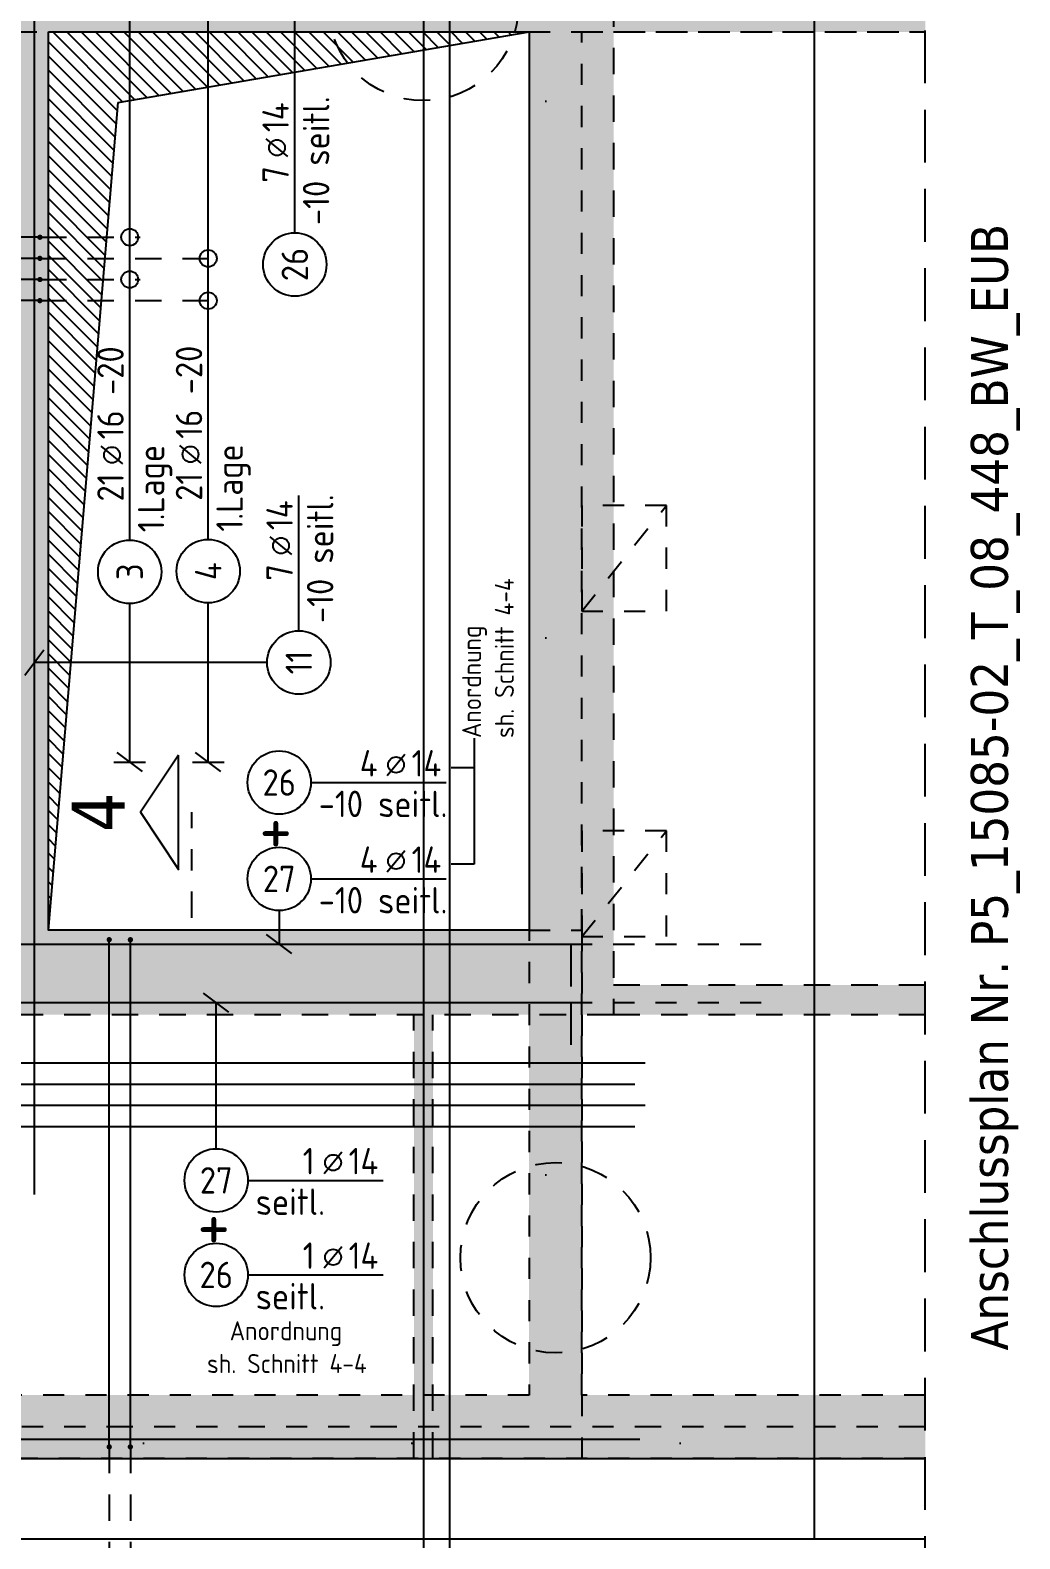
# Model space of a CAD drawing. Extents: x -101 to 101, y -52 to 90.
# Drawn here: x 16.24 to 20.93, y 16.69 to 23.83 of the extents above; entities that cross this region are included whole.
import ezdxf
from ezdxf.enums import TextEntityAlignment as Align

# ---------------------------------------------------------------- set-up
doc = ezdxf.new("R2010")
doc.units = 0
doc.header["$LTSCALE"] = 0.5
for name, pattern in [('AUSGEZOGEN', [1000.01, 1000, 0.01]), ('DASHED', [0.75, 0.5, -0.25]), ('DIVIDE2', [0.625, 0.25, -0.125, 0, -0.125, 0, -0.125]), ('HIDDEN', [0.375, 0.25, -0.125]), ('HIDDEN2', [0.187, 0.125, -0.062]), ('PUNKT', [0.175, 0.05, -0.125]), ('STRICHPUNKT2', [0.55, 0.25, -0.125, 0.05, -0.125]), ('VERDECKT', [0.375, 0.25, -0.125])]:
    doc.linetypes.add(name, pattern=pattern)
for name, color, linetype in [('2.UG', 7, 'Continuous'), ('ACHSEN', 7, 'Continuous'), ('AFB', 7, 'Continuous'), ('AFU', 7, 'Continuous'), ('BETON', 7, 'Continuous'), ('DRUEBER', 7, 'Continuous'), ('grau_dunkel', 7, 'Continuous'), ('grau_hell', 7, 'Continuous'), ('Gründungspfähle', 7, 'Continuous'), ('HILFE', 7, 'Continuous'), ('OBJEKT', 7, 'Continuous'), ('RND', 7, 'Continuous'), ('SCHNITTE', 7, 'Continuous'), ('SCHRAFF', 7, 'Continuous'), ('TEXT', 7, 'Continuous'), ('VERDECKT', 7, 'Continuous'), ('Versprung oberseitig', 7, 'Continuous')]:
    doc.layers.add(name, color=color, linetype=linetype)
doc.layers.add('NOPLOT', color=7, linetype='Continuous', plot=False)
doc.styles.add('helv', font='tahoma.ttf')
doc.styles.add('txt', font='isocp.shx')
doc.linetypes.add('AFU_50L', pattern='A,0.75,["/",Standard,S=0.2,R=0,X=-0.01,Y=-0.1],0.07,["/",Standard,S=0.2,R=0,X=-0.01,Y=-0.1],0.75', length=1.57)

# ---------------------------------------------------------------- blocks, each defined once
blk = doc.blocks.new('lei_gre')
at = {"layer": 'RND', "color": 7, "linetype": 'Continuous'}
for p, q in [((0, 0.15), (0, -0.15)), ((-0.09, -0.12), (0.09, 0.12))]:
    blk.add_line(p, q, dxfattribs=at)
blk = doc.blocks.new('RND_LEI')
at = {"layer": 'RND', "color": 7, "linetype": 'Continuous'}
blk.add_line((1.022, 0.066), (1.19, 0.27), dxfattribs=at)
for centre, radius in [((0, 0), 0.3), ((1.106, 0.168), 0.075)]:
    blk.add_circle(centre, radius, dxfattribs=at)
at = {"layer": 'RND', "color": 7, "linetype": 'Continuous', "style": 'txt'}
blk.add_attdef('ANZ', text='', height=0.25, dxfattribs=at).set_placement((0.931, 0.057), align=Align.RIGHT)
for tag, p in [('DUM', (1.253, 0.057)), ('ABSTD', (1.674, 0.057)), ('POSTXT', (0.374, -0.327))]:
    blk.add_attdef(tag, p, '', height=0.25, dxfattribs=at)
blk.add_attdef('POSL', text='', height=0.25, dxfattribs=at).set_placement((0, 0), align=Align.MIDDLE)
blk = doc.blocks.new('SCHN-1')
at = {"layer": 'SCHNITTE', "color": 5, "linetype": 'Continuous'}
blk.add_lwpolyline([(0.54, 0.125), (0, 0.485), (-0.54, 0.125)], close=True, dxfattribs=at)
at = {"layer": 'SCHNITTE', "color": 6, "linetype": 'Continuous', "style": 'helv'}
blk.add_attdef('SCHN-1', text='', height=0.5, dxfattribs=at).set_placement((0, 0.635), align=Align.CENTER)

msp = doc.modelspace()

# ---------------------------------------------------------------- hatches: boundary and pattern name
at = {"layer": '2.UG', "linetype": 'AUSGEZOGEN'}
h = msp.add_hatch(dxfattribs=at)
h.set_pattern_fill('DOTS', scale=0.8, double=1)
h.set_pattern_definition([(0, (53.6075, 57.7828), (0.635, 1.27), [0, -1.27])])
h.paths.add_polyline_path([(7.8134, 38.321), (6.7034, 38.321), (6.7034, 38.566), (6.4034, 38.566), (6.4034, 38.321), (3.6284, 38.321), (3.6284, 38.021), (7.8134, 38.021)], flags=17)
h.paths.add_polyline_path([(11.0984, 38.321), (10.3234, 38.321), (10.3234, 38.021), (10.4784, 38.021), (10.4784, 37.521), (10.7284, 37.521), (10.7284, 38.021), (11.0984, 38.021)], flags=17)
h.paths.add_polyline_path([(15.7534, 39.721), (15.4534, 39.721), (15.4534, 38.321), (13.7184, 38.321), (13.7184, 39.721), (13.4184, 39.721), (13.4184, 38.321), (13.1084, 38.321), (13.1084, 38.021), (15.4534, 38.021), (15.4534, 26.571), (10.7284, 26.571), (10.7284, 30.776), (10.4784, 30.776), (10.4784, 26.571), (3.6284, 26.571), (3.6284, 26.321), (15.7534, 26.321)])
h.paths.add_polyline_path([(10.7284, 36.386), (10.4784, 36.386), (10.4784, 31.911), (10.7284, 31.911)], flags=17)
h.paths.add_polyline_path([(7.5284, 30.696), (7.2284, 30.696), (7.2284, 30.196), (7.5284, 30.196)], flags=17)
h.paths.add_polyline_path([(4.3034, 30.696), (4.0034, 30.696), (4.0034, 30.196), (4.3034, 30.196)], flags=17)
h.paths.add_polyline_path([(19.4134, 30.946), (18.2284, 30.946), (18.2284, 38.021), (20.4784, 38.021), (20.4784, 38.321), (18.2284, 38.321), (18.2284, 38.771), (17.9784, 38.771), (17.9784, 30.226), (18.2284, 30.226), (18.2284, 30.696), (19.4134, 30.696)])
h.paths.add_polyline_path([(20.4784, 28.446), (18.2284, 28.446), (18.2284, 28.601), (17.9784, 28.601), (17.9784, 25.701), (18.2284, 25.701), (18.2284, 28.196), (20.3034, 28.196), (20.3034, 24.071), (18.2284, 24.071), (18.2284, 24.691), (17.9784, 24.691), (17.9784, 24.071), (7.9734, 24.071), (7.9734, 23.821), (18.6034, 23.821), (18.6034, 17.371), (5.7284, 17.371), (5.7284, 23.821), (5.9634, 23.821), (5.9634, 24.071), (5.3434, 24.071), (5.3434, 23.821), (5.4784, 23.821), (5.4784, 17.371), (3.6284, 17.371), (3.6284, 17.071), (20.4784, 17.071), (20.4784, 17.371), (18.8534, 17.371), (18.8534, 23.821), (20.4784, 23.821)])
at = {"layer": 'grau_dunkel'}
h = msp.add_hatch(color=21, dxfattribs=at)
h.paths.add_polyline_path([(19.0034, 19.171), (19.0034, 24.421), (15.9284, 24.421), (15.9284, 19.171)])
h.paths.add_polyline_path([(18.6034, 19.571), (18.6034, 23.821), (16.3284, 23.821), (16.3284, 19.571)], flags=16)
at = {"layer": 'grau_dunkel', "linetype": 'AUSGEZOGEN'}
h = msp.add_hatch(dxfattribs=at)
h.set_pattern_fill('ANSI31', color=21, scale=0.015, angle=90, style=0, double=1)
h.set_pattern_definition([(135, (-124.34203, 29.471393), (-0.03367596, -0.03367596), [])])
h.paths.add_polyline_path([(18.6034, 23.821), (16.3284, 23.821), (16.3284, 19.571), (16.6589, 23.4871)])
at = {"layer": 'grau_hell'}
for points in [[(20.4784, 19.171), (20.4784, 19.311), (19.0034, 19.311), (19.0034, 19.171)], [(18.0584, 17.071), (18.1484, 17.071), (18.1484, 19.171), (18.0584, 19.171)]]:
    msp.add_hatch(color=9, dxfattribs=at).paths.add_polyline_path(points)
at = {"layer": 'SCHRAFF', "linetype": 'AUSGEZOGEN'}
h = msp.add_hatch(dxfattribs=at)
h.set_pattern_fill('DOTS', scale=0.05, double=1)
h.set_pattern_definition([(0, (53.60746, 57.78282), (0.0396875, 0.079375), [0, -0.079375])])
h.paths.add_polyline_path([(6.1284, 38.321), (3.3284, 38.321), (3.3284, 38.021), (6.1284, 38.021)])
h.paths.add_polyline_path([(7.8134, 38.321), (6.7034, 38.321), (6.7034, 38.566), (6.4034, 38.566), (6.4034, 38.321), (6.1284, 38.321), (6.1284, 38.021), (7.8134, 38.021)], flags=17)
h.paths.add_polyline_path([(11.0984, 38.321), (10.3234, 38.321), (10.3234, 38.021), (10.4784, 38.021), (10.4784, 37.521), (10.7284, 37.521), (10.7284, 38.021), (11.0984, 38.021)], flags=17)
h.paths.add_polyline_path([(15.7534, 39.721), (15.4534, 39.721), (15.4534, 38.321), (13.7184, 38.321), (13.7184, 39.721), (13.4184, 39.721), (13.4184, 38.321), (13.1084, 38.321), (13.1084, 38.021), (15.4534, 38.021), (15.4534, 26.571), (10.7284, 26.571), (10.7284, 30.776), (10.4784, 30.776), (10.4784, 26.571), (6.1284, 26.571), (6.1284, 26.321), (15.7534, 26.321)])
h.paths.add_polyline_path([(20.4784, 38.321), (18.2284, 38.321), (18.2284, 38.771), (17.9784, 38.771), (17.9784, 30.226), (18.2284, 30.226), (18.2284, 30.696), (19.4134, 30.696), (19.4134, 30.946), (18.2284, 30.946), (18.2284, 38.021), (20.4784, 38.021)])
h.paths.add_polyline_path([(10.7284, 36.386), (10.4784, 36.386), (10.4784, 31.911), (10.7284, 31.911)], flags=17)
h.paths.add_polyline_path([(7.5284, 30.696), (7.2284, 30.696), (7.2284, 30.196), (7.5284, 30.196)], flags=17)
h.paths.add_polyline_path([(4.3034, 30.696), (4.0034, 30.696), (4.0034, 30.196), (4.3034, 30.196)])
h.paths.add_polyline_path([(6.1284, 26.571), (3.3284, 26.571), (3.3284, 26.321), (6.1284, 26.321)])
h.paths.add_polyline_path([(20.4784, 28.446), (18.2284, 28.446), (18.2284, 28.601), (17.9784, 28.601), (17.9784, 25.701), (18.2284, 25.701), (18.2284, 28.196), (20.3034, 28.196), (20.3034, 24.071), (18.2284, 24.071), (18.2284, 24.691), (17.9784, 24.691), (17.9784, 23.821), (18.6034, 23.821), (18.6034, 17.371), (17.9784, 17.371), (17.9784, 17.071), (20.4784, 17.071), (20.4784, 17.371), (18.8534, 17.371), (18.8534, 23.821), (20.4784, 23.821)])
h.paths.add_polyline_path([(17.9784, 24.071), (7.9734, 24.071), (7.9734, 23.821), (17.9784, 23.821)])
h.paths.add_polyline_path([(5.9634, 24.071), (5.3434, 24.071), (5.3434, 23.821), (5.4784, 23.821), (5.4784, 17.371), (3.3284, 17.371), (3.3284, 17.071), (6.1284, 17.071), (6.1284, 17.371), (5.7284, 17.371), (5.7284, 23.821), (5.9634, 23.821)])
h.paths.add_polyline_path([(17.9784, 17.371), (6.1284, 17.371), (6.1284, 17.071), (17.9784, 17.071)])

# ---------------------------------------------------------------- linework, layer by layer
at = {"layer": 'ACHSEN', "color": 140, "linetype": 'AUSGEZOGEN'}
for p, q in [((18.1034, 39.721), (18.1034, 13.791)), ((2.3284, 17.071), (20.4784, 17.071))]:
    msp.add_line(p, q, dxfattribs=at)
at = {"layer": 'AFB', "color": 1, "linetype": 'DIVIDE2'}
msp.add_line((20.4784, 17.221), (3.3284, 17.221), dxfattribs=at)
at = {"layer": 'AFU', "color": 8, "linetype": 'AFU_50L'}
msp.add_line((19.9534, 38.321), (19.9534, 16.691), dxfattribs=at)
at = {"layer": 'BETON', "color": 6, "linetype": 'AUSGEZOGEN'}
msp.add_line((3.3284, 17.071), (20.4784, 17.071), dxfattribs=at)
msp.add_lwpolyline([(16.3284, 23.821), (18.6034, 23.821), (18.6034, 19.571), (16.3284, 19.571)], close=True, dxfattribs=at)
at = {"layer": 'DRUEBER', "color": 102, "linetype": 'PUNKT'}
for p, q in [((18.8534, 21.081), (19.2534, 21.581)), ((18.8534, 19.541), (19.2534, 20.041))]:
    msp.add_line(p, q, dxfattribs=at)
at = {"layer": 'DRUEBER', "color": 7, "linetype": 'PUNKT', "lineweight": -2}
for points in [[(7.9734, 23.821), (18.6034, 23.821), (18.6034, 17.371), (5.7284, 17.371)], [(20.4784, 17.371), (18.8534, 17.371), (18.8534, 23.821), (20.4784, 23.821)], [(20.4784, 17.071), (3.3284, 17.071)]]:
    msp.add_lwpolyline(points, dxfattribs=at)
at = {"layer": 'DRUEBER', "color": 102, "linetype": 'PUNKT'}
for points in [[(19.2534, 21.581), (18.8534, 21.581), (18.8534, 21.081), (19.2534, 21.081)], [(19.2534, 20.041), (18.8534, 20.041), (18.8534, 19.541), (19.2534, 19.541)]]:
    msp.add_lwpolyline(points, close=True, dxfattribs=at)
at = {"layer": 'grau_dunkel', "color": 21, "linetype": 'AUSGEZOGEN'}
for p, q in [((16.6589, 23.4871), (18.6034, 23.821)), ((16.3284, 19.571), (16.6589, 23.4871))]:
    msp.add_line(p, q, dxfattribs=at)
at = {"layer": 'Gründungspfähle', "color": 171, "linetype": 'VERDECKT'}
for centre in [(18.1034, 23.946), (18.7284, 18.021)]:
    msp.add_circle(centre, 0.45, dxfattribs=at)
at = {"layer": 'HILFE', "color": 102, "linetype": 'DASHED'}
msp.add_line((20.4784, 15.7031), (20.4784, 39.721), dxfattribs=at)
at = {"layer": 'HILFE', "color": 102, "linetype": 'AUSGEZOGEN'}
for p, q in [((18.3441, 20.4802), (18.3441, 19.8827)), ((18.3441, 20.3387), (18.2355, 20.3387)), ((18.3441, 19.8827), (18.2355, 19.8827))]:
    msp.add_line(p, q, dxfattribs=at)
at = {"layer": 'NOPLOT', "color": 191, "linetype": 'AUSGEZOGEN'}
msp.add_line((18.2284, 13.4833), (18.2284, 40.8087), dxfattribs=at)
at = {"layer": 'OBJEKT', "color": 7, "linetype": 'AUSGEZOGEN'}
msp.add_line((3.3284, 16.691), (20.4784, 16.691), dxfattribs=at)
at = {"layer": 'RND', "color": 7, "linetype": 'AUSGEZOGEN'}
for p, q in [((16.7133, 21.4167), (16.7133, 24.3666)), ((17.0849, 21.4197), (17.0849, 24.3667)), ((17.4947, 22.8706), (17.4947, 23.5106)), ((17.5137, 20.9874), (17.5137, 21.6274)), ((16.7133, 20.366), (16.7133, 21.1167)), ((17.0849, 20.3662), (17.0849, 21.1197)), ((17.571, 20.2695), (18.211, 20.2695)), ((17.571, 19.8136), (18.211, 19.8136)), ((17.2729, 18.3871), (17.9129, 18.3871)), ((17.2729, 17.9398), (17.9129, 17.9398))]:
    msp.add_line(p, q, dxfattribs=at)
at = {"layer": 'RND', "color": 102, "linetype": 'AUSGEZOGEN'}
for p, q in [((17.4947, 23.5095), (17.4947, 23.8831)), ((17.3637, 20.8374), (16.2618, 20.8374)), ((17.421, 19.6636), (17.421, 19.5051)), ((17.1229, 18.5371), (17.1229, 19.2281))]:
    msp.add_line(p, q, dxfattribs=at)
at = {"layer": 'RND', "color": 102, "linetype": 'VERDECKT'}
for p, q in [((16.2884, 22.8497), (16.7633, 22.8497)), ((16.2884, 22.7497), (17.1349, 22.7497)), ((16.2884, 22.6497), (16.7633, 22.6497)), ((16.2884, 22.5497), (17.1349, 22.5497)), ((16.6164, 17.126), (16.6164, 15.5167)), ((16.7164, 17.126), (16.7164, 15.5167))]:
    msp.add_line(p, q, dxfattribs=at)
at = {"layer": 'RND', "color": 1, "linetype": 'HIDDEN2'}
for p, q in [((18.8019, 19.5051), (19.7519, 19.5051)), ((18.8019, 19.2281), (19.7519, 19.2281))]:
    msp.add_line(p, q, dxfattribs=at)
at = {"layer": 'RND', "color": 1, "linetype": 'AUSGEZOGEN'}
for points in [[(16.2618, 25.271), (16.2618, 18.321)], [(16.2884, 22.8497), (12.4384, 22.8497)], [(16.2884, 22.7497), (14.6884, 22.7497)], [(16.2884, 22.6497), (12.4384, 22.6497)], [(16.2884, 22.5497), (14.6884, 22.5497)], [(15.1019, 19.5051), (18.8019, 19.5051), (18.8019, 19.3051)], [(16.6164, 17.126), (16.6164, 19.526)], [(16.7164, 17.126), (16.7164, 19.526)], [(15.1019, 19.2281), (18.8019, 19.2281), (18.8019, 19.0281)], [(9.1534, 18.9428), (19.1534, 18.9428)], [(6.1034, 18.8428), (19.1034, 18.8428)], [(9.1534, 18.7428), (19.1534, 18.7428)], [(6.1034, 18.6428), (19.1034, 18.6428)], [(19.1284, 17.1605), (12.1784, 17.1605)]]:
    msp.add_lwpolyline(points, dxfattribs=at)
at = {"layer": 'RND', "color": 7, "linetype": 'AUSGEZOGEN', "const_width": 0.0125}
for points in [[(16.2821, 22.8497, 1), (16.2946, 22.8497, 1)], [(16.2821, 22.7497, 1), (16.2946, 22.7497, 1)], [(16.2821, 22.6497, 1), (16.2946, 22.6497, 1)], [(16.2821, 22.5497, 1), (16.2946, 22.5497, 1)], [(16.6101, 19.526, 1), (16.6226, 19.526, 1)], [(16.7101, 19.526, 1), (16.7226, 19.526, 1)], [(16.6101, 17.126, 1), (16.6226, 17.126, 1)], [(16.7101, 17.126, 1), (16.7226, 17.126, 1)]]:
    msp.add_lwpolyline(points, format="xyb", close=True, dxfattribs=at)
at = {"layer": 'RND', "color": 7, "linetype": 'AUSGEZOGEN'}
for centre in [(16.7133, 22.8497), (17.0849, 22.7497), (16.7133, 22.6497), (17.0849, 22.5497)]:
    msp.add_circle(centre, 0.04, dxfattribs=at)
at = {"layer": 'SCHNITTE', "color": 5, "linetype": 'STRICHPUNKT2'}
msp.add_line((17.0068, 19.6287), (17.0068, 20.1287), dxfattribs=at)
at = {"layer": 'VERDECKT', "color": 7, "linetype": 'HIDDEN'}
for p, q in [((19.0034, 24.421), (19.0034, 19.171)), ((19.0034, 19.171), (15.9284, 19.171))]:
    msp.add_line(p, q, dxfattribs=at)
at = {"layer": 'VERDECKT', "color": 7, "linetype": 'VERDECKT'}
for p, q in [((20.4784, 19.311), (19.0034, 19.311)), ((18.0584, 17.071), (18.0584, 19.171)), ((18.1484, 17.071), (18.1484, 19.171)), ((20.4784, 19.171), (19.0034, 19.171))]:
    msp.add_line(p, q, dxfattribs=at)
at = {"layer": 'Versprung oberseitig', "color": 1, "linetype": 'HIDDEN2'}
for p, q in [((18.6034, 23.821), (20.4784, 23.821)), ((18.6034, 19.571), (18.8534, 19.571)), ((18.8534, 19.571), (18.8534, 17.071))]:
    msp.add_line(p, q, dxfattribs=at)

# ---------------------------------------------------------------- block references
at = {"layer": 'RND', "color": 7, "linetype": 'AUSGEZOGEN', "xscale": 0.5, "yscale": 0.5, "zscale": 0.5, "rotation": 90}
for p, values in [((17.4947, 22.7206), {'POSL': '26', 'DUM': '14', 'ANZ': '7', 'POSTXT': '-10 seitl.'}), ((16.7133, 21.2667), {'POSL': '3', 'DUM': '16', 'ANZ': '21', 'ABSTD': '-20', 'POSTXT': '1.Lage'}), ((17.0849, 21.2697), {'POSL': '4', 'DUM': '16', 'ANZ': '21', 'ABSTD': '-20', 'POSTXT': '1.Lage'}), ((17.5137, 20.8374), {'POSL': '11', 'DUM': '14', 'ANZ': '7', 'POSTXT': '-10 seitl.'})]:
    msp.add_blockref('RND_LEI', p, dxfattribs=at).add_auto_attribs(values)
at = {"layer": 'RND', "color": 7, "linetype": 'AUSGEZOGEN', "xscale": 0.5, "yscale": 0.5, "zscale": 0.5}
msp.add_blockref('lei_gre', (16.2618, 20.8374), dxfattribs=at)
for p, values in [((17.421, 20.2695), {'POSL': '26', 'DUM': '14', 'ANZ': '4', 'POSTXT': '-10 seitl.'}), ((17.421, 19.8136), {'POSL': '27', 'DUM': '14', 'ANZ': '4', 'POSTXT': '-10 seitl.'}), ((17.1229, 18.3871), {'POSL': '27', 'DUM': '14', 'ANZ': '1', 'POSTXT': 'seitl.'}), ((17.1229, 17.9398), {'POSL': '26', 'DUM': '14', 'ANZ': '1', 'POSTXT': 'seitl.'})]:
    msp.add_blockref('RND_LEI', p, dxfattribs=at).add_auto_attribs(values)
at = {"layer": 'RND', "color": 7, "linetype": 'AUSGEZOGEN', "xscale": 0.5, "yscale": 0.5, "zscale": 0.5, "rotation": 90}
for p in [(16.7133, 20.366), (17.0849, 20.3662), (17.421, 19.5051), (17.1229, 19.2281)]:
    msp.add_blockref('lei_gre', p, dxfattribs=at)
at = {"layer": 'SCHNITTE', "color": 5, "linetype": 'STRICHPUNKT2', "xscale": 0.5, "yscale": 0.5, "zscale": 0.5, "rotation": 90}
msp.add_blockref('SCHN-1', (17.0068, 20.1287), dxfattribs=at).add_auto_attribs({'SCHN-1': '4'})

# ---------------------------------------------------------------- texts
at = {"layer": 'TEXT', "color": 1, "linetype": 'AUSGEZOGEN', "style": 'helv'}
msp.add_text('Anschlussplan Nr. P5_15085-02_T_08_448_BW_EUB', height=0.175, rotation=90, dxfattribs=at).set_placement((20.8697, 17.5824))
at = {"layer": 'TEXT', "color": 102, "linetype": 'AUSGEZOGEN', "style": 'txt'}
for s, p in [('sh. Schnitt 4-4', (18.5316, 20.4802)), ('Anordnung', (18.3765, 20.4802))]:
    msp.add_text(s, height=0.09, rotation=90, dxfattribs=at).set_placement(p)
at = {"layer": 'TEXT', "color": 6, "linetype": 'AUSGEZOGEN', "style": 'txt'}
for p in [(17.5034, 19.9508), (17.2099, 18.077)]:
    msp.add_text('+', height=0.25, rotation=90, dxfattribs=at).set_placement(p)
at = {"layer": 'TEXT', "color": 102, "linetype": 'AUSGEZOGEN', "style": 'txt'}
for s, p in [('Anordnung', (17.1868, 17.6305)), ('sh. Schnitt 4-4', (17.0795, 17.4754))]:
    msp.add_text(s, height=0.09, dxfattribs=at).set_placement(p)

doc.saveas('drawing.dxf')
